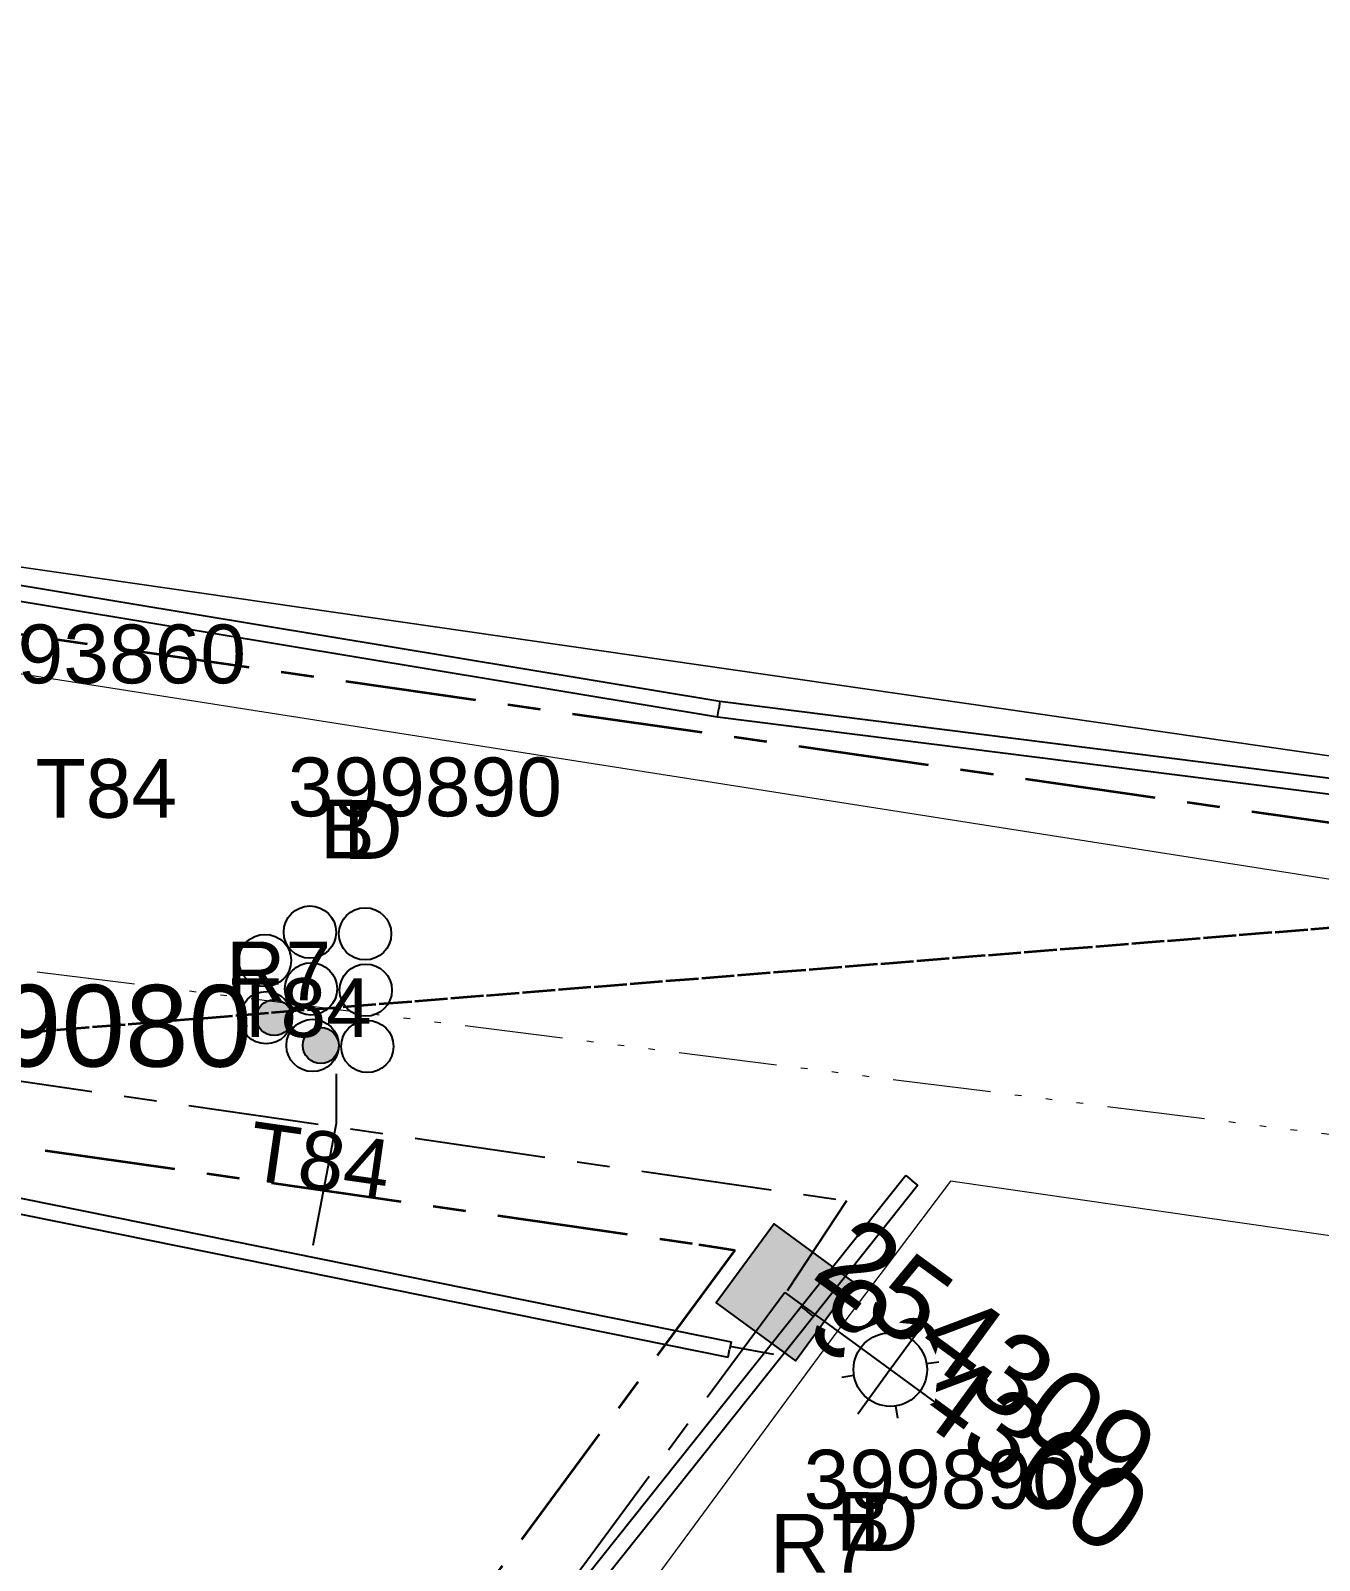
# Model space of a CAD drawing. Header units: metres. Extents: x 244561 to 254068, y 6159332 to 6162744.
# Drawn here: x 251721.39 to 251760.83, y 6162107.33 to 6162154.14 of the extents above; entities that cross this region are included whole.
import ezdxf
from ezdxf.enums import TextEntityAlignment as Align

# ---------------------------------------------------------------- set-up
doc = ezdxf.new("R2010")
doc.units = ezdxf.units.M
for name, pattern in [('Cable Exist OH', [1, 1, 0]), ('Cable Exist UG', [7, 4, -1, 1, -1]), ('PHANTOMX2', [6.6, 3, -0.75, 0.2, -0.75, 0.2, -0.75, 0.2, -0.75])]:
    doc.linetypes.add(name, pattern=pattern)
doc.layers.get('0').update_dxf_attribs({"color": 6})
for name, color, linetype, lineweight in [('_User_HV_Exist', 1, 'Continuous', 35), ('_User_LV_Exist', 5, 'Continuous', 35), ('Cadastre Developer_SP_NEW', 92, 'Continuous', 15), ('Cadastre Land Parcels_SP_EXT', 118, 'Continuous', 15), ('Mains_HV_EXT', 13, 'Continuous', 25), ('Mains_LV_EXT', 163, 'Continuous', 25), ('Mains_LV_SL_EXT', 135, 'Continuous', 25), ('Services_SP_EXT', 42, 'PHANTOMX2', 20)]:
    doc.layers.add(name, color=color, linetype=linetype, lineweight=lineweight)
for name, color, linetype in [('Duct_SP_EXT', 30, 'Continuous'), ('Equip_SP_SL_EXT', 7, 'Continuous'), ('SupportsOH_SP_TR_HV_LV_SL_EXT', 7, 'Continuous'), ('SupportsUG_SP_LV_SL_EXT', 7, 'Continuous'), ('Trench_SP_EXT', 7, 'Continuous')]:
    doc.layers.add(name, color=color, linetype=linetype)
doc.styles.add('COLUMN_LABEL', font='arial.ttf', dxfattribs={"height": 2})
doc.styles.add('iecARIAL', font='arial.ttf', dxfattribs={"height": 2})
doc.styles.add('POLE_LABEL', font='arial.ttf', dxfattribs={"height": 2})
doc.styles.add('SL_LABEL', font='arial.ttf', dxfattribs={"height": 2})
doc.styles.get("Standard").update_dxf_attribs({"font": 'arial.ttf'})

# ---------------------------------------------------------------- blocks, each defined once
blk = doc.blocks.new('COLUMN_EXT')
blk.add_hatch(color=256).paths.add_polyline_path([(1.5, -1.5), (1.5, 1.5), (-1.5, 1.5), (-1.5, -1.5)])
blk.add_lwpolyline([(1.5, 1.5), (-1.5, 1.5), (-1.5, -1.5), (1.5, -1.5)], close=True)
at = {"flags": 1}
blk.add_attdef('Z', (-1.813, 2.351), '', height=0.2, rotation=180, dxfattribs=at)
at = {"flags": 9}
for tag, p in [('SUBURB', (-1.813, 1.8)), ('NOTES', (-1.813, 2)), ('STREETNAME', (-1.813, 1.6)), ('LOCATION', (-1.813, 1.4)), ('LEGEND', (-1.813, 1.2)), ('USAGE', (-1.813, 1)), ('COLUMN_TYPE', (-1.813, 0.4)), ('OWNED_BY', (-1.813, 0.6)), ('STATE', (-1.813, 0.8))]:
    blk.add_attdef(tag, text='', height=0.2, rotation=180, dxfattribs=at).set_placement(p, align=Align.MIDDLE_LEFT)
for tag, style, p in [('STRUCTURE_PLANT_NUMBER', 'POLE_LABEL', (-1.813, -0.031)), ('STREET_CODE', 'COLUMN_LABEL', (-1.813, 0.2))]:
    blk.add_attdef(tag, text='', height=0.2, rotation=180, dxfattribs=dict(at, style=style)).set_placement(p, align=Align.MIDDLE_LEFT)
at = {"style": 'COLUMN_LABEL', "width": 0.9, "flags": 8}
blk.add_attdef('ASSET_NUM', text='', height=2, rotation=270, dxfattribs=at).set_placement((2, -4), align=Align.MIDDLE_LEFT)
blk = doc.blocks.new('DUCT_EXT')
blk.add_circle((0, 0.8), 0.8)
at = {"flags": 1}
blk.add_attdef('Z', (0, 0), '', height=0.2, dxfattribs=at)
at = {"flags": 9}
for tag, p in [('DUCT_CODE', (0, 0)), ('XSECT_TYPE', (0, -0.2)), ('FB_REFERENCE', (0, -0.4)), ('STATE', (0, -0.6)), ('NOTES', (0, -0.8))]:
    blk.add_attdef(tag, text='', height=0.2, dxfattribs=at).set_placement(p, align=Align.MIDDLE_LEFT)
blk = doc.blocks.new('SL_LANTERN_EXT')
at = {"flags": 9}
for tag, p in [('LRATECODE', (-7.4, 0)), ('LOUTREACHVOCAB', (-7.2, 0)), ('LOUTREACH', (-7, 0)), ('LANTNUMBER', (-6.6, 0)), ('LNEW', (-6.4, 0)), ('LMASTVOCAB', (-6.2, 0)), ('LMAST', (-6, 0)), ('LLAMPVOCAB', (-5.8, 0)), ('LLAMP', (-5.6, 0)), ('LEXIST', (-5.4, 0)), ('LCHARGE3PERCENT', (-5.2, 0)), ('LCHARGE3', (-5, 0)), ('LCHARGE2PERCENT', (-4.8, 0)), ('LCHARGE2', (-4.6, 0)), ('LCHARGE1PERCENT', (-4.4, 0)), ('LCHARGE1', (-4.2, 0)), ('LCATEGORY', (-4, 0)), ('LBRACKETVOCAB', (-3.8, 0)), ('LBRACKET', (-3.6, 0)), ('LKINGHEIGHT', (-3.4, 0)), ('CREPLACE', (-3.2, 0)), ('CREMOVE', (-3, 0)), ('CNUMBER', (-2.8, 0)), ('CNEW', (-2.6, 0)), ('CEXIST', (-2.4, 0)), ('USAGE', (-2.2, 0)), ('STATE', (-2, 0)), ('OWNED_BY', (-1.8, 0)), ('ORIENTATION', (-1.6, 0)), ('OPERATING_VOLTAGE', (-1.4, 0)), ('NO_PHASES', (-1.2, 0)), ('LANTERN_TYPE', (-1, 0)), ('LANTERN_PURPOSE', (-0.8, 0)), ('CONTROL_TYPE', (-0.6, 0)), ('CONSTRUCTED_VOLTAGE', (-0.4, 0))]:
    blk.add_attdef(tag, text='', height=0.001, rotation=270, dxfattribs=at).set_placement(p, align=Align.MIDDLE_LEFT)
at = {"style": 'SL_LABEL', "flags": 9}
blk.add_attdef('STREET_CODE', text='', height=0.001, rotation=270, dxfattribs=at).set_placement((0.001, 0), align=Align.MIDDLE_LEFT)
at = {"flags": 1}
blk.add_attdef('Z', (0, 0), '', height=0.001, rotation=270, dxfattribs=at)
at = {"width": 0.9}
blk.add_attdef('LNUMBER', text='', height=1, dxfattribs=at).set_placement((7, -1), align=Align.MIDDLE_LEFT)
at = {"flags": 9}
for tag, p in [('LREMOVE', (0, -7.6)), ('LREPLACE', (0, -7.8)), ('LTYPE', (0, -8)), ('LTYPEVOCAB', (0, -8.2)), ('LEGEND', (0, -8.4)), ('SUBURB', (0, -8.6)), ('STREETNAME', (0, -8.8)), ('LOCATION', (0, -9)), ('NOTES', (0, -9.2)), ('MAINTAINED_BY', (0, -9.863))]:
    blk.add_attdef(tag, text='', height=0.001, dxfattribs=at).set_placement(p, align=Align.MIDDLE_LEFT)
blk.add_attdef('OPERATED_BY', (0, -9.607), '', height=0.001, dxfattribs=at)
blk.add_wipeout([(5.688, 0), (5.061, -1.061), (4, -1.688), (2.939, -1.061), (2.313, 0), (2.939, 1.061), (4, 1.687), (5.061, 1.061)])
for p, q in [((4, 1.687), (4, 0)), ((2.939, 1.061), (3.205, 0.795)), ((5.061, 1.061), (4.795, 0.795)), ((0, 0), (4, 0)), ((4, 0), (5.688, 0)), ((4, 0), (4, -1.688)), ((2.939, -1.061), (3.205, -0.795)), ((5.061, -1.061), (4.795, -0.795))]:
    blk.add_line(p, q)
blk.add_circle((4, 0), 1.125)
blk = doc.blocks.new('POLE_EXT')
blk.add_hatch(color=256).paths.add_polyline_path([(-1, 0, 1), (1, 0, 1)])
blk.add_lwpolyline([(-1, 0, 1), (1, 0, 1)], format="xyb", close=True)
at = {"flags": 8}
blk.add_attdef('pNumber', text='', height=2, dxfattribs=at).set_placement((2.5, 2.5), align=Align.MIDDLE_CENTER)
at = {"style": 'POLE_LABEL', "flags": 9}
for tag, p in [('STRUCTURE_PLANT_NUMBER', (1.355, 0.028)), ('STREET_CODE', (1.355, -0.2))]:
    blk.add_attdef(tag, text='', height=0.2, dxfattribs=at).set_placement(p, align=Align.MIDDLE_LEFT)
at = {"flags": 9}
for tag, p in [('OWNED_BY', (1.355, -0.4)), ('SPECIAL_USE', (1.355, -0.8)), ('STATE', (1.355, -1)), ('PARENT', (1.355, -0.6)), ('cLV', (1.355, -1.4)), ('USAGE', (1.355, -1.2)), ('hDepth', (1.355, -1.6)), ('hDia', (1.355, -1.8)), ('cHV', (1.355, -2)), ('LBRACKET', (1.355, -2.2)), ('LExisting', (1.355, -2.4)), ('LANTNUMBER', (1.355, -2.6)), ('LOther', (1.355, -2.8)), ('LRemove', (1.355, -3)), ('LEGEND', (1.355, -3.2)), ('cLinedev', (1.355, -3.4)), ('pExisting', (1.355, -3.8)), ('LOCATION', (1.355, -3.6)), ('PFNUMBER', (1.355, -4)), ('NEWPFNUMBER', (1.355, -4.2)), ('pFooting', (1.355, -4.4)), ('pNew', (1.355, -4.6)), ('pRelocate', (1.355, -5)), ('pRemove', (1.355, -5.2)), ('pReplace', (1.355, -5.4)), ('pStay', (1.355, -5.6)), ('cspan', (1.355, -6)), ('pType', (1.355, -5.8)), ('STREETNAME', (1.355, -6.2)), ('SUBURB', (1.355, -6.4)), ('NOTES', (1.355, -6.6)), ('OPERATED_BY', (1.355, -7.014)), ('MAINTAINED_BY', (1.355, -6.814))]:
    blk.add_attdef(tag, text='', height=0.2, dxfattribs=at).set_placement(p, align=Align.MIDDLE_LEFT)
at = {"flags": 1}
blk.add_attdef('Z', (1.355, -7.328), '', height=0.2, dxfattribs=at)
blk = doc.blocks.new('CABLE_LARGE_EXT')
h = blk.add_hatch(color=256)
edge = h.paths.add_edge_path()
edge.add_arc((0, 0.55), 0.55, 0, 360)
blk.add_circle((0, 0.55), 0.55)
at = {"flags": 1}
blk.add_attdef('Z', (0, 0), '', height=0.2, dxfattribs=at)
at = {"flags": 9}
for tag, p in [('COND_CODE', (0, 0)), ('STATE', (0, -0.4)), ('FB_REFERENCE', (0, -0.2)), ('XSECT_SIZE', (0, -0.6)), ('NOTES', (0, -0.8))]:
    blk.add_attdef(tag, text='', height=0.2, dxfattribs=at).set_placement(p, align=Align.MIDDLE_LEFT)

msp = doc.modelspace()

# ---------------------------------------------------------------- linework, layer by layer
at = {"layer": '_User_HV_Exist', "linetype": 'Cable Exist OH'}
msp.add_lwpolyline([(251714.5148, 6162122.9445), (251770.588, 6162127.4472)], dxfattribs=at)
at = {"layer": '_User_LV_Exist', "linetype": 'Cable Exist UG'}
for points in [[(251710.118, 6162121.5613), (251713.0866, 6162121.1277), (251713.3511, 6162123.1352), (251708.5133, 6162123.827), (251710.2574, 6162137.2247), (251710.2574, 6162137.2247), (251807.6296, 6162123.2111), (251809.5812, 6162122.436)], [(251710.118, 6162121.5613), (251710.959, 6162120.3959), (251714.3484, 6162119.9402), (251714.9069, 6162120.8725), (251714.9069, 6162120.8725), (251741.8344, 6162116.9944), (251742.9414, 6162116.821), (251742.9414, 6162116.821), (251646.3132, 6161985.6701), (251647.0755, 6161983.2322), (251647.0755, 6161983.2322), (251642.8699, 6161977.0089), (251638.8802, 6161970.4062), (251637.1805, 6161964.4604), (251636.5443, 6161959.2988), (251636.9709, 6161953.2675), (251639.3535, 6161945.6273), (251642.3266, 6161940.6738), (251646.7112, 6161935.4111)]]:
    msp.add_lwpolyline(points, dxfattribs=at)
at = {"layer": 'Cadastre Developer_SP_NEW', "linetype": 'Continuous'}
for points in [[(251814.3336, 6162126.954), (251632.504, 6162306.1651), (251611.2525, 6162156.6788), (251616.2355, 6162155.9899), (251615.7992, 6162152.9211), (251812.0169, 6162124.6039), (251814.3336, 6162126.954)], [(251615.7992, 6162152.9211), (251615.5275, 6162151.0101), (251647.4028, 6162146.0117), (251675.6015, 6162141.5899), (251822.9262, 6162118.4847), (251814.3336, 6162126.954), (251812.0169, 6162124.6039), (251615.7992, 6162152.9211)]]:
    msp.add_lwpolyline(points, close=True, dxfattribs=at)
at = {"layer": 'Cadastre Land Parcels_SP_EXT', "linetype": 'Continuous'}
for points in [[(251814.3336, 6162126.954), (251632.504, 6162306.1651), (251611.2525, 6162156.6788), (251616.2355, 6162155.9899), (251615.7992, 6162152.9211), (251812.0169, 6162124.6039), (251814.3336, 6162126.954)], [(251615.7992, 6162152.9211), (251615.5275, 6162151.0101), (251647.4028, 6162146.0117), (251675.6015, 6162141.5899), (251822.9262, 6162118.4847), (251814.3336, 6162126.954), (251812.0169, 6162124.6039), (251615.7992, 6162152.9211)], [(251770.5469, 6161962.1909), (251807.1937, 6162110.6329), (251749.5374, 6162118.9329), (251746.094, 6162114.3611), (251649.5335, 6161983.2975), (251679.8184, 6161961.4405), (251747.8861, 6161953.3256), (251770.5469, 6161962.1909)]]:
    msp.add_lwpolyline(points, close=True, dxfattribs=at)
at = {"layer": 'Duct_SP_EXT'}
for p, q in [((251711.3833, 6162138.774), (251742.4807, 6162133.617)), ((251711.3047, 6162138.3005), (251742.4114, 6162133.142)), ((251742.4807, 6162133.617), (251742.446, 6162133.3795)), ((251742.4807, 6162133.617), (251777.3773, 6162129.2118)), ((251742.4114, 6162133.142), (251742.446, 6162133.3795)), ((251742.4114, 6162133.142), (251777.3075, 6162128.7368)), ((251714.2863, 6162119.7851), (251742.8282, 6162114.0136)), ((251714.1912, 6162119.3146), (251742.7331, 6162113.5432)), ((251748.1684, 6162119.1034), (251748.3562, 6162118.9539)), ((251748.5439, 6162118.8044), (251748.3562, 6162118.9539)), ((251742.7331, 6162113.5432), (251742.7807, 6162113.7784)), ((251742.8282, 6162114.0136), (251742.7807, 6162113.7784))]:
    msp.add_line(p, q, dxfattribs=at)
msp.add_lwpolyline([(251730.745, 6162122.2159), (251730.745, 6162120.6979), (251730.0294, 6162116.9587)], dxfattribs=at)
at = {"layer": 'Mains_HV_EXT', "linetype": 'Cable Exist OH'}
msp.add_lwpolyline([(251714.5148, 6162122.9445), (251770.588, 6162127.4472)], dxfattribs=at)
at = {"layer": 'Mains_LV_EXT', "linetype": 'Cable Exist UG'}
for points in [[(251710.118, 6162121.5613), (251713.0866, 6162121.1277), (251713.3511, 6162123.1352), (251708.5133, 6162123.827), (251710.2574, 6162137.2247), (251710.2574, 6162137.2247), (251807.6296, 6162123.2111), (251809.5812, 6162122.436)], [(251710.118, 6162121.5613), (251710.959, 6162120.3959), (251714.3484, 6162119.9402), (251714.9069, 6162120.8725), (251714.9069, 6162120.8725), (251741.8344, 6162116.9944), (251742.9414, 6162116.821), (251742.9414, 6162116.821), (251646.3132, 6161985.6701), (251647.0755, 6161983.2322), (251647.0755, 6161983.2322), (251642.8699, 6161977.0089), (251638.8802, 6161970.4062), (251637.1805, 6161964.4604), (251636.5443, 6161959.2988), (251636.9709, 6161953.2675), (251639.3535, 6161945.6273), (251642.3266, 6161940.6738), (251646.7112, 6161935.4111)]]:
    msp.add_lwpolyline(points, dxfattribs=at)

# ---------------------------------------------------------------- block references
at = {"layer": 'Duct_SP_EXT', "rotation": 90.0000000000002}
for name, p in [('DUCT_EXT', (251730.7404, 6162126.5513)), ('DUCT_EXT', (251732.4293, 6162126.4989)), ('DUCT_EXT', (251729.3657, 6162125.684)), ('DUCT_EXT', (251730.7726, 6162124.8148)), ('DUCT_EXT', (251732.4488, 6162124.7761)), ('DUCT_EXT', (251729.3992, 6162123.9344)), ('CABLE_LARGE_EXT', (251729.3992, 6162123.9344)), ('DUCT_EXT', (251730.8218, 6162123.0843)), ('CABLE_LARGE_EXT', (251730.8218, 6162123.0843)), ('DUCT_EXT', (251732.497, 6162123.0525))]:
    msp.add_blockref(name, p, dxfattribs=at)
at = {"layer": 'SupportsOH_SP_TR_HV_LV_SL_EXT'}
ref = msp.add_blockref('POLE_EXT', (251714.5148, 6162122.9445), dxfattribs=at)
ref.add_attrib('ASSET_NUM', '779080', dxfattribs={"layer": '0', "height": 2.5, "rotation": 359.9372, "style": 'POLE_LABEL'}).set_placement((251716.5148, 6162123.6945), align=Align.MIDDLE_LEFT)
at = {"layer": 'SupportsUG_SP_LV_SL_EXT'}
ref = msp.add_blockref('COLUMN_EXT', (251744.4697, 6162115.5283), dxfattribs=dict(at, rotation=323.7881828912551))
ref.add_attrib('ASSET_NUM', '904360', dxfattribs={"layer": '0', "height": 2.5, "rotation": 323.78818, "style": 'COLUMN_LABEL'}).set_placement((251746.4697, 6162116.2783), align=Align.TOP_LEFT)

# ---------------------------------------------------------------- texts
at = {"layer": 'Duct_SP_EXT'}
for s, p in [('FB293860', (251716.3841, 6162134.1637)), ('T84', (251721.5461, 6162130.0493)), ('399890', (251729.2626, 6162130.094)), ('B', (251730.2478, 6162128.8077)), ('D', (251730.9593, 6162128.794)), ('R7', (251727.3749, 6162124.4637)), ('T84', (251727.5033, 6162123.3398)), ('399890', (251745.0462, 6162108.9115)), ('B', (251746.0314, 6162107.6252)), ('D', (251746.7429, 6162107.6115)), ('R7', (251744.0179, 6162106.9503))]:
    msp.add_text(s, height=1.8, dxfattribs=at).set_placement(p)
at = {"layer": 'Mains_LV_EXT'}
msp.add_text('T84', height=1.8, rotation=351.81483, dxfattribs=at).set_placement((251727.9676, 6162118.9889))

# ---------------------------------------------------------------- next in the draw order: block references
at = {"layer": 'Equip_SP_SL_EXT'}
ref = msp.add_blockref('SL_LANTERN_EXT', (251744.4697, 6162115.5284), dxfattribs=dict(at, rotation=323.7881829109576))
ref.add_attrib('ASSET_NUM', '254309', dxfattribs={"layer": '0', "height": 2.5, "rotation": 323.78818, "style": 'iecARIAL'}).set_placement((251745.9697, 6162117.0284), align=Align.MIDDLE_LEFT)

# ---------------------------------------------------------------- next in the draw order: linework, layer by layer
at = {"layer": 'Cadastre Developer_SP_NEW', "linetype": 'Continuous'}
msp.add_lwpolyline([(251770.5469, 6161962.1909), (251807.1937, 6162110.6329), (251749.5374, 6162118.9329), (251746.094, 6162114.3611), (251649.5335, 6161983.2975), (251679.8184, 6161961.4405), (251747.8861, 6161953.3256), (251770.5469, 6161962.1909)], close=True, dxfattribs=at)
at = {"layer": 'Duct_SP_EXT'}
for p, q in [((251748.1684, 6162119.1034), (251744.9736, 6162115.0913)), ((251748.5439, 6162118.8044), (251745.349, 6162114.7922)), ((251744.9736, 6162115.0913), (251729.2117, 6162095.3184)), ((251745.349, 6162114.7922), (251729.5871, 6162095.0192)), ((251744.9736, 6162115.0913), (251745.1613, 6162114.9418)), ((251745.349, 6162114.7922), (251745.1613, 6162114.9418))]:
    msp.add_line(p, q, dxfattribs=at)
at = {"layer": 'Mains_LV_SL_EXT', "linetype": 'Cable Exist UG'}
for points in [[(251710.118, 6162121.5613), (251711.7114, 6162123.3527), (251711.7114, 6162123.3527), (251712.3824, 6162123.2562), (251746.3532, 6162118.3303), (251744.5451, 6162115.579)], [(251744.4697, 6162115.5284), (251729.585, 6162095.3251)]]:
    msp.add_lwpolyline(points, dxfattribs=at)
at = {"layer": 'Services_SP_EXT'}
msp.add_lwpolyline([(251171.5359, 6162194.5706), (252522.6936, 6162024.5174)], dxfattribs=at)
at = {"layer": 'Trench_SP_EXT', "linetype": 'Cable Exist UG'}
msp.add_lwpolyline([(251742.7831, 6162113.8863), (251744.1236, 6162113.6399)], dxfattribs=at)

doc.saveas('drawing.dxf')
